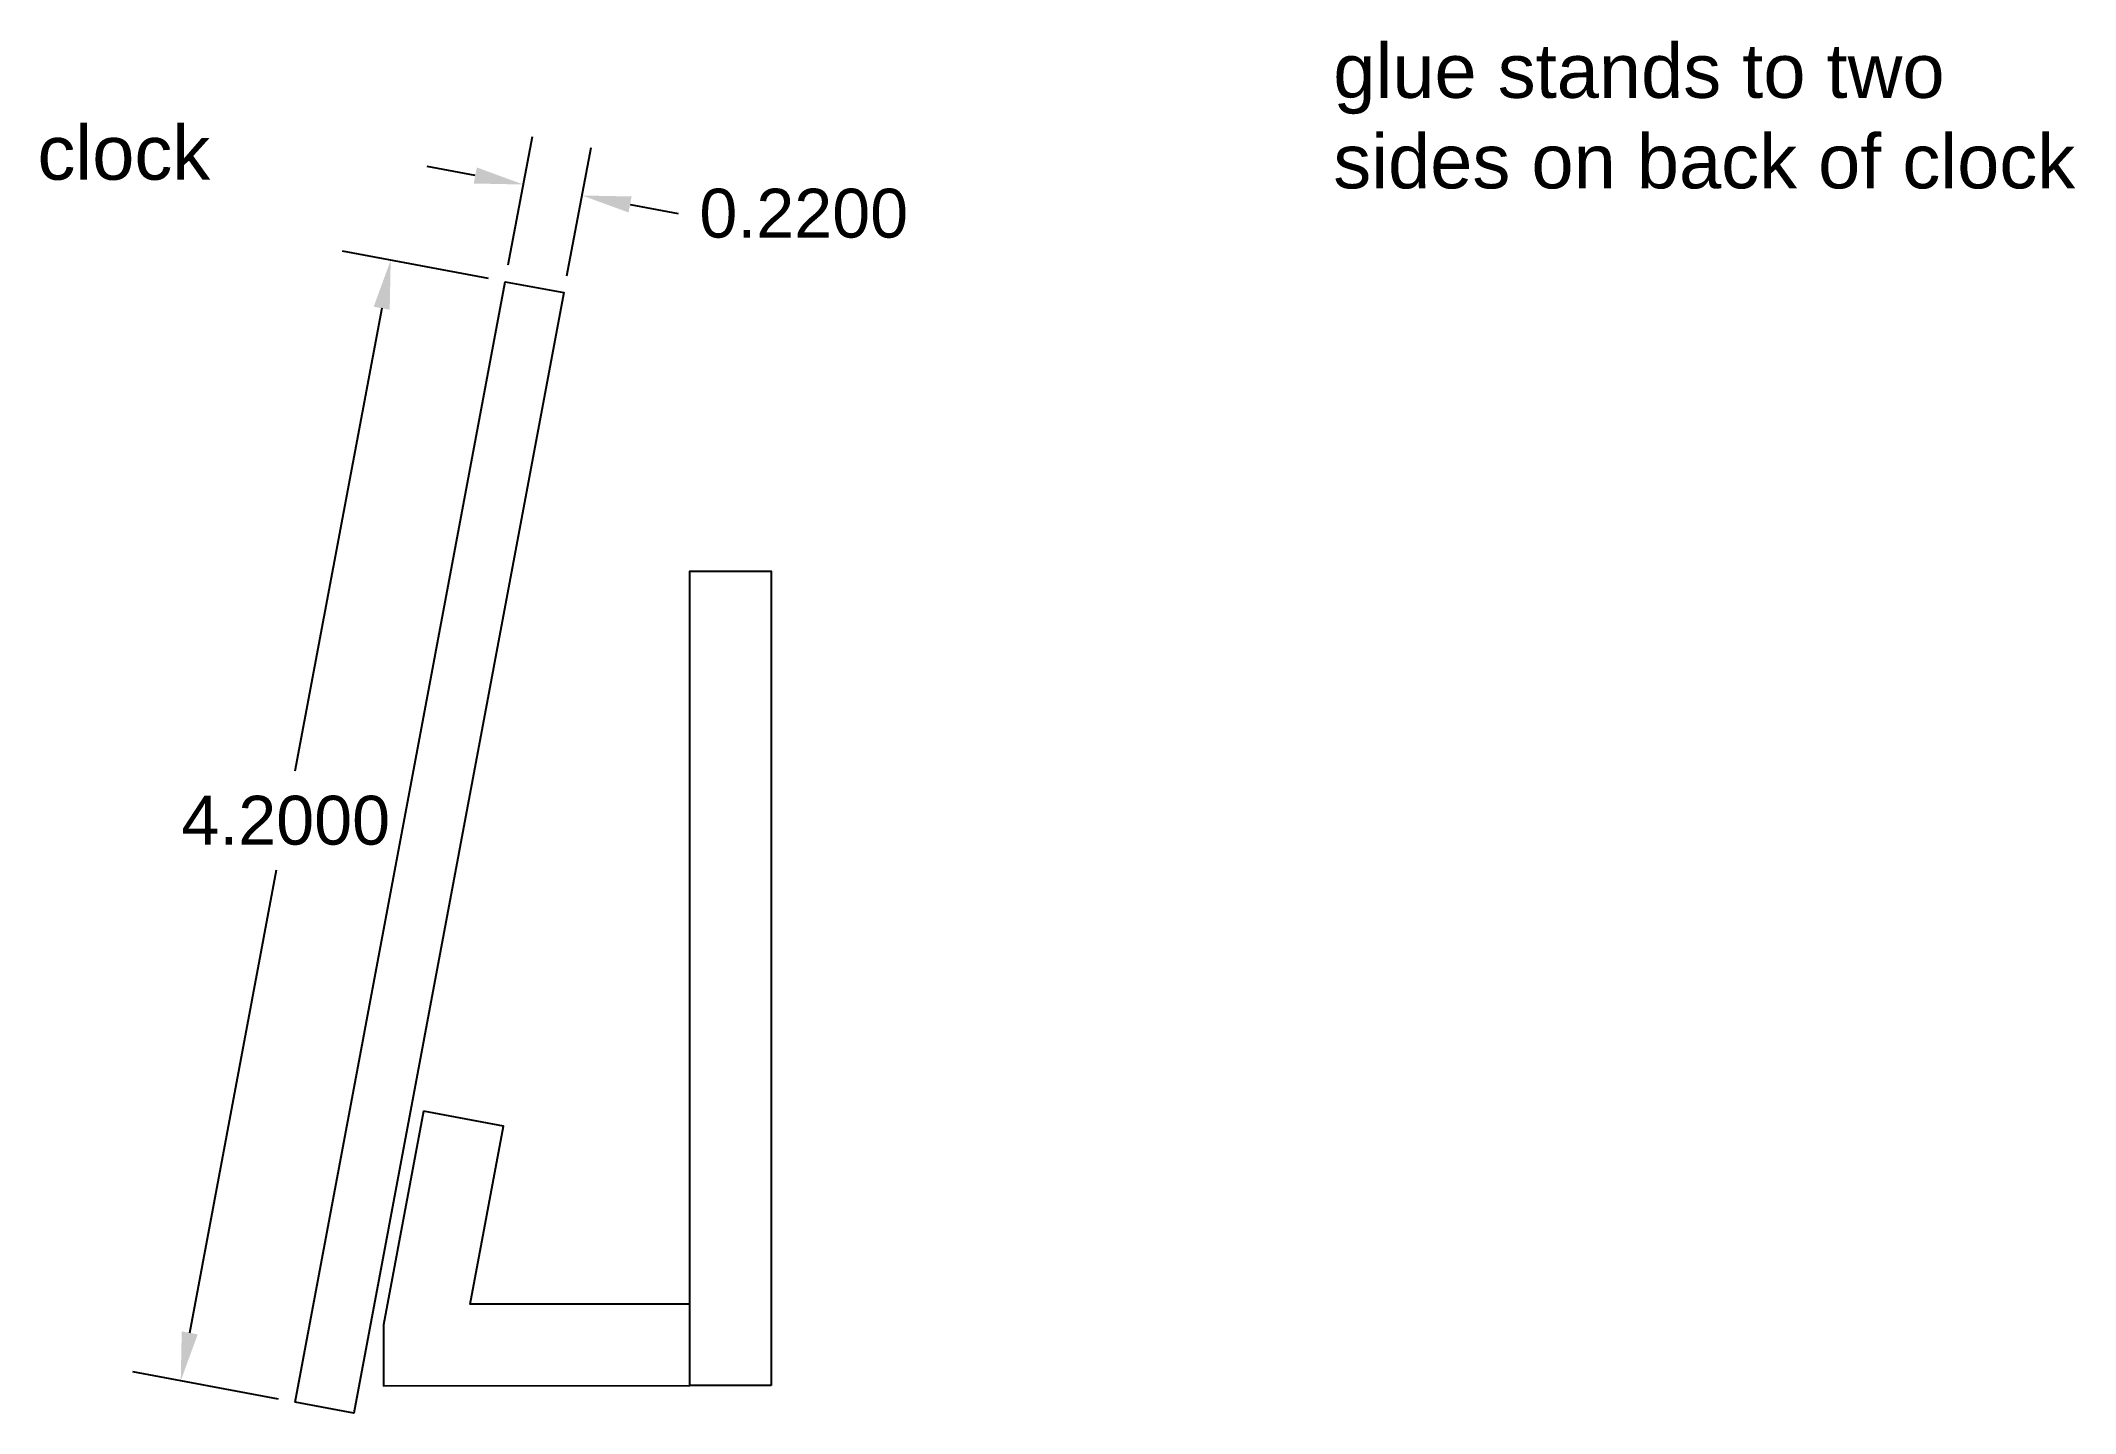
# Model space of a CAD drawing. Header units: inches. Extents: x 0.99 to 8.48, y -0.04 to 5.02.
import ezdxf

# ---------------------------------------------------------------- set-up
doc = ezdxf.new("R2010")
doc.units = ezdxf.units.IN
doc.header["$MEASUREMENT"] = 0
doc.styles.get("Standard").update_dxf_attribs({"font": 'arial.ttf'})
doc.dimstyles.get("Standard").update_dxf_attribs({"dimtxt": 0.18, "dimasz": 0.18, "dimexe": 0.18, "dimexo": 0.0625, "dimgap": 0.09, "dimtad": 0, "dimtih": 1, "dimtoh": 1, "dimdec": 4, "dimzin": 0, "dimdsep": 46, "dimtxsty": 'Standard', "dimcen": 0.09, "dimadec": 0, "dimazin": 0, "dimtfac": 1, "dimtdec": 4, "dimtofl": 0, "dimtmove": 0, "dimatfit": 3, "dimfxl": 1, "dimtolj": 1, "dimtzin": 0, "dimarcsym": 0})

# ---------------------------------------------------------------- blocks, each defined once
blk = doc.blocks.new('*D7')
at = {"color": 0, "lineweight": -2}
for p, q in [((2.6381, 4.1397), (2.101, 4.2403)), ((2.2448, 4.0302), (1.9253, 2.325)), ((1.5376, 0.2559), (1.8571, 1.9612)), ((1.8646, 0.0115), (1.3276, 0.1121))]:
    blk.add_line(p, q, dxfattribs=at)
at = {"color": 0}
for points in [[(2.2743, 4.0247), (2.2153, 4.0358), (2.2779, 4.2072)], [(1.5082, 0.2614), (1.5671, 0.2504), (1.5045, 0.079)]]:
    blk.add_solid(points, dxfattribs=at)
at = {"layer": 'Defpoints', "color": 0}
for p in [(2.2779, 4.2072), (2.6995, 4.1282), (1.9261, 0)]:
    blk.add_point(p, dxfattribs=at)
at = {"color": 0, "insert": (1.8912, 2.1431), "char_height": 0.18, "attachment_point": 5}
blk.add_mtext('\\A1;4.2000', dxfattribs=at)
blk = doc.blocks.new('*D8')
at = {"color": 0, "lineweight": -2}
for p, q in [((2.711, 4.1896), (2.7997, 4.6631)), ((2.9273, 4.1491), (3.016, 4.6225)), ((2.5897, 4.5193), (2.4127, 4.5524)), ((3.1598, 4.4125), (3.3367, 4.3793))]:
    blk.add_line(p, q, dxfattribs=at)
at = {"color": 0}
for points in [[(2.5841, 4.4898), (2.5952, 4.5488), (2.7666, 4.4861)], [(3.1653, 4.442), (3.1542, 4.383), (2.9828, 4.4456)]]:
    blk.add_solid(points, dxfattribs=at)
at = {"layer": 'Defpoints', "color": 0}
for p in [(2.9828, 4.4456), (2.6995, 4.1282), (2.9158, 4.0877)]:
    blk.add_point(p, dxfattribs=at)
at = {"color": 0, "insert": (3.7995, 4.3793), "char_height": 0.18, "attachment_point": 5}
blk.add_mtext('\\A1;0.2200', dxfattribs=at)

msp = doc.modelspace()

# ---------------------------------------------------------------- linework, layer by layer
msp.add_lwpolyline([(1.92607, 0), (2.69952, 4.12817), (2.91576, 4.08765), (2.14231, -0.04051)], close=True)
at = {"color": 1}
msp.add_lwpolyline([(3.6793, 0.06182), (3.3793, 0.06182), (3.3793, 3.06182), (3.6793, 3.06182)], close=True, dxfattribs=at)
msp.add_lwpolyline([(2.3982, 1.07211), (2.25088, 0.2858), (2.25088, 0.06029), (3.3793, 0.06182), (3.3793, 0.36182), (2.57034, 0.36182), (2.69307, 1.01687), (2.3982, 1.07211)], dxfattribs=at)

# ---------------------------------------------------------------- texts
at = {"char_height": 0.2, "attachment_point": 1}
for s, insert, width in [('{glue stands to two sides on back of clock}', (5.75019, 5.00522), 2.9348571), ('{clock}', (0.97676, 4.70367), 0.8527698)]:
    msp.add_mtext(s, dxfattribs=dict(at, insert=insert, width=width))

# ---------------------------------------------------------------- dimensions: what is measured, and where the dimension line sits
for p1, p2, distance, picture, middle in [((2.69952, 4.12817), (2.91576, 4.08765), 0.3642, '*D8', (3.79954, 4.37933)), ((1.92607, 0), (2.69952, 4.12817), 0.42891, '*D7', (1.89122, 2.14307))]:
    dim = msp.add_aligned_dim(p1=p1, p2=p2, distance=distance, dimstyle='Standard')
    dim.commit()
    dim.dimension.update_dxf_attribs({"geometry": picture, "text_midpoint": middle})

doc.saveas('drawing.dxf')
